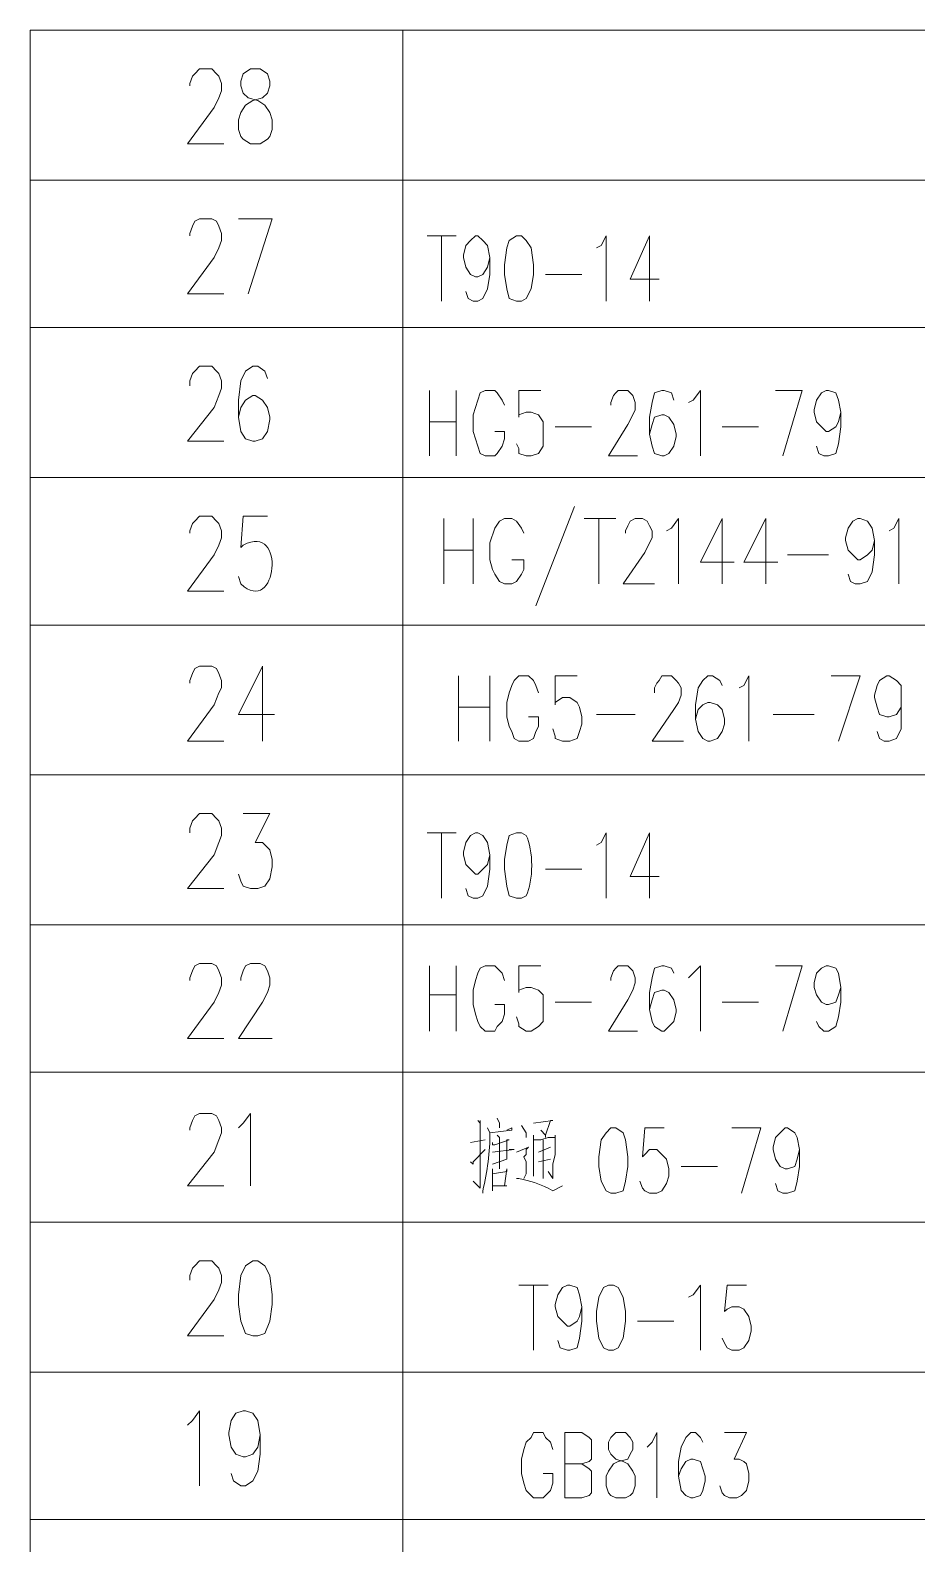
# Model space of a CAD drawing. Header units: millimetres. Extents: x 0 to 819, y 0 to 1152.
# Drawn here: x 569.3 to 635.3, y 295.5 to 408.2 of the extents above; entities that cross this region are included whole.
import ezdxf

# ---------------------------------------------------------------- set-up
doc = ezdxf.new("R2010")
doc.units = ezdxf.units.MM
doc.layers.add('1', color=7, linetype='Continuous')

msp = doc.modelspace()

# ---------------------------------------------------------------- linework, layer by layer
at = {"layer": '1', "color": 0, "lineweight": 18}
for points in [[(569.34, 408.201732), (569.34, 397.041732)], [(569.34, 397.041732), (569.34, 386.061732)], [(569.34, 386.061732), (569.34, 374.901732)], [(569.34, 374.901732), (569.34, 363.921732)], [(569.34, 363.921732), (569.34, 352.761732)], [(569.34, 352.761732), (569.34, 341.601732)], [(569.34, 341.601732), (569.34, 330.621732)], [(569.34, 330.621732), (569.34, 319.461732)], [(569.34, 319.461732), (569.34, 308.301732)], [(569.34, 308.301732), (569.34, 297.321732)], [(569.34, 297.321732), (569.34, 286.161732)]]:
    msp.add_lwpolyline(points, dxfattribs=at)
at = {"layer": '1', "color": 0, "lineweight": 9}
for points in [[(819.18, 408.201732), (569.34, 408.201732)], [(597.06, 397.041732), (597.06, 408.201732)], [(581.22, 404.061732), (581.22, 404.241732), (581.4, 404.781732), (581.58, 404.961732), (581.94, 405.321732), (582.84, 405.321732), (583.2, 404.961732), (583.38, 404.781732), (583.56, 404.241732), (583.56, 403.701732), (583.38, 403.161732), (583.02, 402.441732), (581.04, 399.741732), (583.74, 399.741732)], [(585.72, 405.321732), (585.18, 404.961732), (585, 404.421732), (585, 404.061732), (585.18, 403.521732), (585.54, 403.161732), (586.26, 402.981732), (586.8, 402.621732), (587.16, 402.081732), (587.34, 401.541732), (587.34, 400.821732), (587.16, 400.281732), (586.98, 400.101732), (586.44, 399.741732), (585.72, 399.741732), (585.18, 400.101732), (585, 400.281732), (584.82, 400.821732), (584.82, 401.541732), (585, 402.081732), (585.36, 402.621732), (585.9, 402.981732), (586.62, 403.161732), (586.98, 403.521732), (587.16, 404.061732), (587.16, 404.421732), (586.98, 404.961732), (586.44, 405.321732), (585.72, 405.321732)], [(819.18, 397.041732), (569.34, 397.041732)], [(819.18, 397.041732), (569.34, 397.041732)], [(597.06, 386.061732), (597.06, 397.041732)], [(581.22, 392.901732), (581.22, 393.081732), (581.4, 393.621732), (581.58, 393.981732), (581.94, 394.161732), (582.84, 394.161732), (583.2, 393.981732), (583.38, 393.621732), (583.56, 393.081732), (583.56, 392.541732), (583.38, 392.001732), (583.02, 391.281732), (581.04, 388.581732), (583.74, 388.581732)], [(584.82, 394.161732), (587.34, 394.161732), (585.54, 388.581732)], [(598.86, 392.901732), (601.02, 392.901732)], [(599.94, 392.901732), (599.94, 388.041732)], [(603.54, 391.281732), (603.36, 390.561732), (603, 390.021732), (602.64, 389.841732), (602.46, 389.841732), (602.1, 390.021732), (601.74, 390.561732), (601.56, 391.281732), (601.56, 391.461732), (601.74, 392.181732), (602.1, 392.541732), (602.46, 392.901732), (602.64, 392.901732), (603, 392.541732), (603.36, 392.181732), (603.54, 391.281732), (603.54, 390.021732), (603.36, 388.941732), (603, 388.221732), (602.64, 388.041732), (602.28, 388.041732), (601.92, 388.221732), (601.74, 388.761732)], [(605.52, 392.901732), (604.98, 392.541732), (604.8, 392.001732), (604.62, 390.741732), (604.62, 390.021732), (604.8, 388.941732), (604.98, 388.221732), (605.52, 388.041732), (605.88, 388.041732), (606.24, 388.221732), (606.6, 388.941732), (606.78, 390.021732), (606.78, 390.741732), (606.6, 392.001732), (606.24, 392.541732), (605.88, 392.901732), (605.52, 392.901732)], [(611.46, 392.001732), (611.82, 392.181732), (612.18, 392.901732), (612.18, 388.041732)], [(615.42, 392.901732), (613.98, 389.661732), (616.14, 389.661732)], [(615.42, 392.901732), (615.42, 388.041732)], [(607.68, 390.021732), (610.38, 390.021732)], [(819.18, 386.061732), (569.34, 386.061732)], [(819.18, 386.061732), (569.34, 386.061732)], [(597.06, 374.901732), (597.06, 386.061732)], [(581.22, 381.741732), (581.22, 382.101732), (581.4, 382.641732), (581.58, 382.821732), (581.94, 383.181732), (582.84, 383.181732), (583.2, 382.821732), (583.38, 382.641732), (583.56, 382.101732), (583.56, 381.561732), (583.38, 381.021732), (583.02, 380.121732), (581.04, 377.601732), (583.74, 377.601732)], [(586.98, 382.281732), (586.8, 382.821732), (586.26, 383.181732), (585.9, 383.181732), (585.36, 382.821732), (585, 382.101732), (584.82, 380.661732), (584.82, 379.401732), (585, 378.321732), (585.36, 377.781732), (585.9, 377.601732), (586.08, 377.601732), (586.62, 377.781732), (586.98, 378.321732), (587.16, 379.221732), (587.16, 379.401732), (586.98, 380.121732), (586.62, 380.661732), (586.08, 381.021732), (585.9, 381.021732), (585.36, 380.661732), (585, 380.121732), (584.82, 379.401732)], [(599.04, 376.521732), (599.04, 381.381732)], [(601.02, 381.381732), (601.02, 376.521732)], [(604.62, 380.301732), (604.44, 380.661732), (604.08, 381.201732), (603.9, 381.381732), (603.18, 381.381732), (602.82, 381.201732), (602.64, 380.661732), (602.28, 379.581732), (602.28, 378.321732), (602.46, 377.781732), (602.64, 377.241732), (602.82, 376.701732), (603.18, 376.521732), (603.9, 376.521732), (604.08, 376.701732), (604.44, 377.241732), (604.62, 377.781732), (604.62, 378.321732), (603.9, 378.321732)], [(607.32, 381.381732), (605.7, 381.381732), (605.7, 379.401732), (605.7, 379.581732), (606.24, 379.761732), (606.6, 379.761732), (607.14, 379.581732), (607.5, 379.041732), (607.5, 378.321732), (607.5, 377.961732), (607.5, 377.241732), (607.14, 376.701732), (606.6, 376.521732), (606.24, 376.521732), (605.7, 376.701732), (605.7, 377.061732), (605.52, 377.421732)], [(612.54, 380.301732), (612.54, 380.481732), (612.72, 381.021732), (612.9, 381.201732), (613.08, 381.381732), (613.8, 381.381732), (613.98, 381.201732), (614.16, 381.021732), (614.34, 380.481732), (614.34, 379.941732), (614.16, 379.581732), (613.8, 378.861732), (612.36, 376.521732), (614.52, 376.521732)], [(617.22, 380.661732), (617.04, 381.201732), (616.5, 381.381732), (616.32, 381.381732), (615.78, 381.201732), (615.6, 380.481732), (615.42, 379.401732), (615.42, 378.141732), (615.6, 377.241732), (615.78, 376.701732), (616.32, 376.521732), (616.5, 376.521732), (616.86, 376.701732), (617.22, 377.241732), (617.4, 377.961732), (617.4, 378.141732), (617.22, 378.861732), (616.86, 379.401732), (616.5, 379.581732), (616.32, 379.581732), (615.78, 379.401732), (615.6, 378.861732), (615.42, 378.141732)], [(618.3, 380.481732), (618.66, 380.661732), (619.2, 381.381732), (619.2, 376.521732)], [(624.78, 381.381732), (626.76, 381.381732), (625.32, 376.521732)], [(629.64, 379.761732), (629.46, 379.041732), (629.28, 378.681732), (628.74, 378.321732), (628.56, 378.321732), (628.2, 378.681732), (627.84, 379.041732), (627.66, 379.761732), (627.66, 379.941732), (627.84, 380.661732), (628.2, 381.201732), (628.56, 381.381732), (628.74, 381.381732), (629.28, 381.201732), (629.46, 380.661732), (629.64, 379.761732), (629.64, 378.681732), (629.46, 377.421732), (629.28, 376.701732), (628.74, 376.521732), (628.38, 376.521732), (628.02, 376.701732), (627.84, 377.241732)], [(599.04, 379.041732), (601.02, 379.041732)], [(608.4, 378.681732), (611.1, 378.681732)], [(620.82, 378.681732), (623.52, 378.681732)], [(819.18, 374.901732), (569.34, 374.901732)], [(819.18, 374.901732), (569.34, 374.901732)], [(597.06, 363.921732), (597.06, 374.901732)], [(581.22, 370.761732), (581.22, 370.941732), (581.4, 371.481732), (581.58, 371.661732), (581.94, 372.021732), (582.84, 372.021732), (583.2, 371.661732), (583.38, 371.481732), (583.56, 370.941732), (583.56, 370.401732), (583.38, 369.861732), (583.02, 369.141732), (581.04, 366.441732), (583.74, 366.441732)], [(609.84, 372.741732), (606.96, 365.361732)], [(600.12, 366.981732), (600.12, 371.841732)], [(602.28, 371.841732), (602.28, 366.981732)], [(606.06, 370.761732), (605.88, 371.121732), (605.52, 371.661732), (605.16, 371.841732), (604.62, 371.841732), (604.26, 371.661732), (603.9, 371.121732), (603.54, 370.041732), (603.54, 368.781732), (603.72, 368.061732), (603.9, 367.701732), (604.26, 367.161732), (604.62, 366.981732), (605.16, 366.981732), (605.52, 367.161732), (605.88, 367.701732), (606.06, 368.061732), (606.06, 368.781732), (605.16, 368.781732)], [(610.56, 371.841732), (612.9, 371.841732)], [(611.64, 371.841732), (611.64, 366.981732)], [(613.62, 370.761732), (613.62, 370.941732), (613.8, 371.301732), (613.98, 371.661732), (614.34, 371.841732), (614.88, 371.841732), (615.24, 371.661732), (615.42, 371.301732), (615.6, 370.941732), (615.6, 370.401732), (615.42, 370.041732), (615.06, 369.321732), (613.44, 366.981732), (615.78, 366.981732)], [(616.68, 370.941732), (617.04, 371.121732), (617.58, 371.841732), (617.58, 366.981732)], [(620.82, 371.841732), (619.2, 368.601732), (621.72, 368.601732)], [(620.82, 371.841732), (620.82, 366.981732)], [(624.06, 371.841732), (622.44, 368.601732), (624.96, 368.601732)], [(624.06, 371.841732), (624.06, 366.981732)], [(632.16, 370.221732), (631.98, 369.501732), (631.62, 369.141732), (631.08, 368.781732), (630.9, 368.781732), (630.54, 369.141732), (630.18, 369.501732), (630, 370.221732), (630, 370.401732), (630.18, 371.121732), (630.54, 371.661732), (630.9, 371.841732), (631.08, 371.841732), (631.62, 371.661732), (631.98, 371.121732), (632.16, 370.221732), (632.16, 369.141732), (631.98, 367.881732), (631.62, 367.161732), (631.08, 366.981732), (630.72, 366.981732), (630.36, 367.161732), (630.18, 367.701732)], [(633.24, 370.941732), (633.6, 371.121732), (633.96, 371.841732), (633.96, 366.981732)], [(600.12, 369.501732), (602.28, 369.501732)], [(625.68, 369.141732), (628.74, 369.141732)], [(819.18, 363.921732), (569.34, 363.921732)], [(819.18, 363.921732), (569.34, 363.921732)], [(597.06, 352.761732), (597.06, 363.921732)], [(581.22, 359.601732), (581.22, 359.781732), (581.4, 360.321732), (581.58, 360.681732), (581.94, 360.861732), (582.84, 360.861732), (583.2, 360.681732), (583.38, 360.321732), (583.56, 359.781732), (583.56, 359.241732), (583.38, 358.881732), (583.02, 357.981732), (581.04, 355.281732), (583.74, 355.281732)], [(586.62, 360.861732), (584.82, 357.261732), (587.52, 357.261732)], [(586.62, 360.861732), (586.62, 355.281732)], [(601.2, 355.281732), (601.2, 360.141732)], [(603.54, 360.141732), (603.54, 355.281732)], [(607.14, 358.881732), (606.96, 359.421732), (606.78, 359.781732), (606.42, 360.141732), (605.7, 360.141732), (605.34, 359.781732), (605.16, 359.421732), (604.98, 358.881732), (604.8, 358.161732), (604.8, 357.081732), (604.98, 356.361732), (605.16, 356.001732), (605.34, 355.461732), (605.7, 355.281732), (606.42, 355.281732), (606.78, 355.461732), (606.96, 356.001732), (607.14, 356.361732), (607.14, 357.081732), (606.42, 357.081732)], [(610.02, 360.141732), (608.4, 360.141732), (608.4, 357.981732), (608.4, 358.161732), (608.94, 358.521732), (609.48, 358.521732), (610.02, 358.161732), (610.2, 357.801732), (610.38, 357.081732), (610.38, 356.541732), (610.2, 356.001732), (610.02, 355.461732), (609.48, 355.281732), (608.94, 355.281732), (608.4, 355.461732), (608.4, 355.641732), (608.22, 356.181732)], [(615.78, 358.881732), (615.78, 359.241732), (615.96, 359.601732), (616.14, 359.781732), (616.32, 360.141732), (617.04, 360.141732), (617.4, 359.781732), (617.58, 359.601732), (617.76, 359.241732), (617.76, 358.701732), (617.58, 358.161732), (617.22, 357.621732), (615.6, 355.281732), (617.94, 355.281732)], [(620.82, 359.421732), (620.64, 359.781732), (620.1, 360.141732), (619.74, 360.141732), (619.38, 359.781732), (619.02, 359.241732), (618.84, 357.981732), (618.84, 356.901732), (619.02, 356.001732), (619.38, 355.461732), (619.74, 355.281732), (619.92, 355.281732), (620.46, 355.461732), (620.82, 356.001732), (621, 356.541732), (621, 356.901732), (620.82, 357.621732), (620.46, 357.981732), (619.92, 358.161732), (619.74, 358.161732), (619.38, 357.981732), (619.02, 357.621732), (618.84, 356.901732)], [(622.08, 359.241732), (622.44, 359.421732), (622.8, 360.141732), (622.8, 355.281732)], [(628.92, 360.141732), (631.08, 360.141732), (629.46, 355.281732)], [(634.14, 358.521732), (634.14, 357.801732), (633.78, 357.261732), (633.24, 357.081732), (633.06, 357.081732), (632.52, 357.261732), (632.34, 357.801732), (632.16, 358.521732), (632.16, 358.701732), (632.34, 359.421732), (632.52, 359.781732), (633.06, 360.141732), (633.24, 360.141732), (633.78, 359.781732), (634.14, 359.421732), (634.14, 358.521732), (634.14, 357.261732), (634.14, 356.181732), (633.78, 355.461732), (633.24, 355.281732), (632.88, 355.281732), (632.52, 355.461732), (632.34, 356.001732)], [(601.2, 357.801732), (603.54, 357.801732)], [(611.46, 357.261732), (614.34, 357.261732)], [(624.6, 357.261732), (627.66, 357.261732)], [(819.18, 352.761732), (569.34, 352.761732)], [(819.18, 352.761732), (569.34, 352.761732)], [(597.06, 341.601732), (597.06, 352.761732)], [(581.22, 348.441732), (581.22, 348.801732), (581.4, 349.341732), (581.58, 349.521732), (581.94, 349.881732), (582.84, 349.881732), (583.2, 349.521732), (583.38, 349.341732), (583.56, 348.801732), (583.56, 348.261732), (583.38, 347.721732), (583.02, 346.821732), (581.04, 344.301732), (583.74, 344.301732)], [(585.18, 349.881732), (587.16, 349.881732), (586.08, 347.721732), (586.62, 347.721732), (586.98, 347.361732), (587.16, 347.181732), (587.34, 346.461732), (587.34, 345.921732), (587.16, 345.021732), (586.8, 344.481732), (586.26, 344.301732), (585.72, 344.301732), (585.18, 344.481732), (585, 344.841732), (584.82, 345.381732)], [(598.86, 348.441732), (601.02, 348.441732)], [(599.94, 348.441732), (599.94, 343.581732)], [(603.54, 346.821732), (603.36, 346.101732), (603, 345.741732), (602.64, 345.381732), (602.46, 345.381732), (602.1, 345.741732), (601.74, 346.101732), (601.56, 346.821732), (601.56, 347.001732), (601.74, 347.721732), (602.1, 348.261732), (602.46, 348.441732), (602.64, 348.441732), (603, 348.261732), (603.36, 347.721732), (603.54, 346.821732), (603.54, 345.741732), (603.36, 344.481732), (603, 343.761732), (602.64, 343.581732), (602.28, 343.581732), (601.92, 343.761732), (601.74, 344.301732)], [(611.46, 347.541732), (611.82, 347.721732), (612.18, 348.441732), (612.18, 343.581732)], [(615.42, 348.441732), (613.98, 345.201732), (616.14, 345.201732)], [(615.42, 348.441732), (615.42, 343.581732)], [(607.68, 345.741732), (610.38, 345.741732)], [(819.18, 341.601732), (569.34, 341.601732)], [(819.18, 341.601732), (569.34, 341.601732)], [(597.06, 330.621732), (597.06, 341.601732)], [(581.22, 337.461732), (581.22, 337.641732), (581.4, 338.181732), (581.58, 338.541732), (581.94, 338.721732), (582.84, 338.721732), (583.2, 338.541732), (583.38, 338.181732), (583.56, 337.641732), (583.56, 337.101732), (583.38, 336.561732), (583.02, 335.841732), (581.04, 333.141732), (583.74, 333.141732)], [(585, 337.461732), (585, 337.641732), (585.18, 338.181732), (585.36, 338.541732), (585.72, 338.721732), (586.44, 338.721732), (586.8, 338.541732), (586.98, 338.181732), (587.16, 337.641732), (587.16, 337.101732), (586.98, 336.561732), (586.62, 335.841732), (584.82, 333.141732), (587.34, 333.141732)], [(599.04, 333.681732), (599.04, 338.541732)], [(601.02, 338.541732), (601.02, 333.681732)], [(604.62, 337.461732), (604.44, 338.001732), (604.08, 338.361732), (603.9, 338.541732), (603.18, 338.541732), (602.82, 338.361732), (602.64, 338.001732), (602.46, 337.461732), (602.28, 336.741732), (602.28, 335.661732), (602.46, 334.941732), (602.64, 334.401732), (602.82, 334.041732), (603.18, 333.681732), (603.9, 333.681732), (604.08, 334.041732), (604.44, 334.401732), (604.62, 334.941732), (604.62, 335.661732), (603.9, 335.661732)], [(607.32, 338.541732), (605.7, 338.541732), (605.7, 336.561732), (605.7, 336.741732), (606.24, 336.921732), (606.6, 336.921732), (607.14, 336.741732), (607.5, 336.381732), (607.5, 335.661732), (607.5, 335.121732), (607.5, 334.401732), (607.14, 334.041732), (606.6, 333.681732), (606.24, 333.681732), (605.7, 334.041732), (605.7, 334.221732), (605.52, 334.761732)], [(612.54, 337.461732), (612.54, 337.641732), (612.72, 338.181732), (612.9, 338.361732), (613.08, 338.541732), (613.8, 338.541732), (613.98, 338.361732), (614.16, 338.181732), (614.34, 337.641732), (614.34, 337.281732), (614.16, 336.741732), (613.8, 336.021732), (612.36, 333.681732), (614.52, 333.681732)], [(617.22, 338.001732), (617.04, 338.361732), (616.5, 338.541732), (616.32, 338.541732), (615.78, 338.361732), (615.6, 337.641732), (615.42, 336.561732), (615.42, 335.301732), (615.6, 334.401732), (615.78, 334.041732), (616.32, 333.681732), (616.5, 333.681732), (616.86, 334.041732), (617.22, 334.401732), (617.4, 335.121732), (617.4, 335.301732), (617.22, 336.021732), (616.86, 336.561732), (616.5, 336.741732), (616.32, 336.741732), (615.78, 336.561732), (615.6, 336.021732), (615.42, 335.301732)], [(618.3, 337.641732), (618.66, 338.001732), (619.2, 338.541732), (619.2, 333.681732)], [(624.78, 338.541732), (626.76, 338.541732), (625.32, 333.681732)], [(629.64, 336.921732), (629.46, 336.381732), (629.28, 335.841732), (628.74, 335.661732), (628.56, 335.661732), (628.2, 335.841732), (627.84, 336.381732), (627.66, 336.921732), (627.66, 337.281732), (627.84, 338.001732), (628.2, 338.361732), (628.56, 338.541732), (628.74, 338.541732), (629.28, 338.361732), (629.46, 338.001732), (629.64, 336.921732), (629.64, 335.841732), (629.46, 334.761732), (629.28, 334.041732), (628.74, 333.681732), (628.38, 333.681732), (628.02, 334.041732), (627.84, 334.401732)], [(599.04, 336.381732), (601.02, 336.381732)], [(608.4, 335.841732), (611.1, 335.841732)], [(620.82, 335.841732), (623.52, 335.841732)], [(819.18, 330.621732), (569.34, 330.621732)], [(819.18, 330.621732), (569.34, 330.621732)], [(597.06, 319.461732), (597.06, 330.621732)], [(581.22, 326.301732), (581.22, 326.481732), (581.4, 327.021732), (581.58, 327.381732), (581.94, 327.561732), (582.84, 327.561732), (583.2, 327.381732), (583.38, 327.021732), (583.56, 326.481732), (583.56, 326.121732), (583.38, 325.581732), (583.02, 324.681732), (581.04, 322.161732), (583.74, 322.161732)], [(584.82, 326.481732), (585.18, 326.841732), (585.72, 327.561732), (585.72, 322.161732)], [(602.64, 327.021732), (602.64, 327.021732), (602.82, 326.841732), (602.82, 327.021732), (602.82, 321.981732), (602.28, 322.521732)], [(604.08, 327.201732), (604.26, 326.841732), (604.26, 326.481732)], [(606.78, 326.841732), (608.22, 327.021732), (608.04, 327.021732), (607.68, 325.941732), (607.32, 326.301732), (607.68, 325.941732), (607.68, 325.761732)], [(603.54, 326.121732), (605.16, 326.301732), (605.16, 326.481732), (604.8, 326.301732)], [(604.08, 325.941732), (604.26, 325.761732), (604.26, 323.421732)], [(605.88, 326.661732), (606.24, 326.121732), (606.24, 325.761732)], [(606.78, 325.941732), (606.78, 325.581732), (606.78, 322.881732), (606.78, 323.241732), (606.78, 323.601732)], [(606.78, 325.581732), (607.32, 325.581732), (607.86, 325.761732), (608.4, 325.761732), (608.4, 325.941732), (608.4, 324.501732), (608.22, 323.781732), (608.22, 323.061732), (608.22, 322.701732), (607.86, 323.241732)], [(612.54, 326.481732), (612.18, 326.121732), (611.82, 325.581732), (611.64, 324.321732), (611.64, 323.601732), (611.82, 322.521732), (612.18, 321.801732), (612.54, 321.621732), (612.9, 321.621732), (613.44, 321.801732), (613.62, 322.521732), (613.8, 323.601732), (613.8, 324.321732), (613.62, 325.581732), (613.44, 326.121732), (612.9, 326.481732), (612.54, 326.481732)], [(616.5, 326.481732), (615.06, 326.481732), (614.88, 324.321732), (615.06, 324.501732), (615.42, 324.861732), (615.96, 324.861732), (616.32, 324.501732), (616.68, 324.141732), (616.86, 323.421732), (616.86, 322.881732), (616.68, 322.341732), (616.32, 321.801732), (615.96, 321.621732), (615.42, 321.621732), (615.06, 321.801732), (614.88, 321.981732), (614.7, 322.521732)], [(621.54, 326.481732), (623.7, 326.481732), (622.26, 321.621732)], [(626.58, 324.861732), (626.4, 324.141732), (626.22, 323.601732), (625.68, 323.421732), (625.5, 323.421732), (625.14, 323.601732), (624.78, 324.141732), (624.6, 324.861732), (624.6, 325.041732), (624.78, 325.761732), (625.14, 326.121732), (625.5, 326.481732), (625.68, 326.481732), (626.22, 326.121732), (626.4, 325.761732), (626.58, 324.861732), (626.58, 323.601732), (626.4, 322.521732), (626.22, 321.801732), (625.68, 321.621732), (625.32, 321.621732), (624.96, 321.801732), (624.78, 322.341732)], [(602.1, 325.401732), (603.18, 325.581732)], [(602.1, 323.961732), (602.28, 323.781732), (602.28, 323.961732), (603.18, 324.861732)], [(603.72, 325.401732), (603.72, 325.221732), (603.9, 325.221732), (604.98, 325.581732), (604.8, 325.581732), (604.8, 325.401732), (604.8, 324.141732), (604.8, 324.141732), (603.72, 323.781732)], [(603.72, 324.681732), (605.34, 324.861732), (605.16, 324.861732), (604.98, 324.861732)], [(605.52, 324.681732), (606.42, 325.041732), (606.42, 325.041732), (606.24, 324.861732), (606.24, 324.501732), (606.06, 324.321732), (606.24, 323.961732), (606.24, 323.781732), (606.24, 323.421732), (606.24, 323.061732), (606.06, 322.701732)], [(607.14, 324.681732), (608.04, 325.041732)], [(607.5, 325.581732), (607.5, 322.701732), (607.5, 323.061732), (607.5, 323.601732)], [(603.72, 323.421732), (603.72, 323.061732), (603.72, 321.801732), (603.72, 321.981732), (603.72, 322.161732), (604.8, 322.161732), (604.62, 322.161732), (604.8, 323.421732), (604.8, 323.421732), (604.8, 323.241732), (603.72, 323.061732)], [(607.14, 323.961732), (608.04, 324.141732)], [(617.76, 323.601732), (620.46, 323.601732)], [(819.18, 319.461732), (569.34, 319.461732)], [(819.18, 319.461732), (569.34, 319.461732)], [(597.06, 308.301732), (597.06, 319.461732)], [(581.22, 315.141732), (581.22, 315.501732), (581.4, 316.041732), (581.58, 316.221732), (581.94, 316.581732), (582.84, 316.581732), (583.2, 316.221732), (583.38, 316.041732), (583.56, 315.501732), (583.56, 314.961732), (583.38, 314.421732), (583.02, 313.701732), (581.04, 311.001732), (583.74, 311.001732)], [(585.9, 316.581732), (585.36, 316.221732), (585, 315.501732), (584.82, 314.061732), (584.82, 313.341732), (585, 312.081732), (585.36, 311.181732), (585.9, 311.001732), (586.26, 311.001732), (586.8, 311.181732), (587.16, 312.081732), (587.34, 313.341732), (587.34, 314.061732), (587.16, 315.501732), (586.8, 316.221732), (586.26, 316.581732), (585.9, 316.581732)], [(605.7, 314.781732), (607.86, 314.781732)], [(606.78, 314.781732), (606.78, 309.921732)], [(610.38, 313.161732), (610.2, 312.441732), (610.02, 312.081732), (609.48, 311.721732), (609.3, 311.721732), (608.94, 312.081732), (608.58, 312.441732), (608.4, 313.161732), (608.4, 313.341732), (608.58, 314.061732), (608.94, 314.601732), (609.3, 314.781732), (609.48, 314.781732), (610.02, 314.601732), (610.2, 314.061732), (610.38, 313.161732), (610.38, 312.081732), (610.2, 310.821732), (610.02, 310.101732), (609.48, 309.921732), (609.3, 309.921732), (608.76, 310.101732), (608.58, 310.641732)], [(612.36, 314.781732), (612, 314.601732), (611.64, 313.881732), (611.46, 312.801732), (611.46, 312.081732), (611.64, 310.821732), (612, 310.101732), (612.36, 309.921732), (612.72, 309.921732), (613.08, 310.101732), (613.44, 310.821732), (613.62, 312.081732), (613.62, 312.801732), (613.44, 313.881732), (613.08, 314.601732), (612.72, 314.781732), (612.36, 314.781732)], [(618.3, 313.881732), (618.66, 314.061732), (619.2, 314.781732), (619.2, 309.921732)], [(622.62, 314.781732), (621.18, 314.781732), (621, 312.801732), (621.18, 312.981732), (621.54, 313.161732), (622.08, 313.161732), (622.44, 312.981732), (622.8, 312.441732), (622.98, 311.721732), (622.98, 311.361732), (622.8, 310.641732), (622.44, 310.101732), (622.08, 309.921732), (621.54, 309.921732), (621.18, 310.101732), (621, 310.461732), (620.82, 310.821732)], [(614.52, 312.081732), (617.22, 312.081732)], [(819.18, 308.301732), (569.34, 308.301732)], [(819.18, 308.301732), (569.34, 308.301732)], [(597.06, 297.321732), (597.06, 308.301732)], [(581.04, 304.341732), (581.4, 304.701732), (581.94, 305.421732), (581.94, 299.841732)], [(586.44, 303.621732), (586.26, 302.721732), (585.9, 302.181732), (585.36, 302.001732), (585.18, 302.001732), (584.64, 302.181732), (584.28, 302.721732), (584.1, 303.621732), (584.1, 303.801732), (584.28, 304.701732), (584.64, 305.241732), (585.18, 305.421732), (585.36, 305.421732), (585.9, 305.241732), (586.26, 304.701732), (586.44, 303.621732), (586.44, 302.181732), (586.26, 300.921732), (585.9, 300.201732), (585.36, 299.841732), (585, 299.841732), (584.46, 300.201732), (584.28, 300.741732)], [(608.22, 302.541732), (608.04, 303.081732), (607.68, 303.441732), (607.5, 303.801732), (606.78, 303.801732), (606.6, 303.441732), (606.24, 303.081732), (606.06, 302.541732), (605.88, 301.821732), (605.88, 300.741732), (606.06, 300.021732), (606.24, 299.481732), (606.6, 299.121732), (606.78, 298.941732), (607.5, 298.941732), (607.68, 299.121732), (608.04, 299.481732), (608.22, 300.021732), (608.22, 300.741732), (607.5, 300.741732)], [(609.12, 298.941732), (609.12, 303.801732), (610.38, 303.801732), (610.92, 303.441732), (611.1, 303.261732), (611.1, 302.721732), (611.1, 302.361732), (611.1, 301.821732), (610.92, 301.641732), (610.38, 301.461732), (609.12, 301.461732)], [(612.9, 303.801732), (612.54, 303.441732), (612.36, 303.081732), (612.36, 302.541732), (612.54, 302.181732), (612.9, 301.821732), (613.44, 301.641732), (613.8, 301.461732), (614.16, 300.921732), (614.34, 300.561732), (614.34, 299.841732), (614.16, 299.301732), (613.98, 299.121732), (613.62, 298.941732), (612.9, 298.941732), (612.54, 299.121732), (612.36, 299.301732), (612.18, 299.841732), (612.18, 300.561732), (612.36, 300.921732), (612.72, 301.461732), (613.08, 301.641732), (613.8, 301.821732), (613.98, 302.181732), (614.16, 302.541732), (614.16, 303.081732), (613.98, 303.441732), (613.62, 303.801732), (612.9, 303.801732)], [(615.24, 302.721732), (615.6, 303.081732), (615.96, 303.801732), (615.96, 298.941732)], [(619.38, 303.081732), (619.2, 303.441732), (618.84, 303.801732), (618.48, 303.801732), (618.12, 303.441732), (617.76, 302.721732), (617.58, 301.641732), (617.58, 300.561732), (617.76, 299.481732), (618.12, 299.121732), (618.48, 298.941732), (618.66, 298.941732), (619.2, 299.121732), (619.38, 299.481732), (619.56, 300.201732), (619.56, 300.561732), (619.38, 301.101732), (619.2, 301.641732), (618.66, 301.821732), (618.48, 301.821732), (618.12, 301.641732), (617.76, 301.101732), (617.58, 300.561732)], [(621, 303.801732), (622.62, 303.801732), (621.72, 301.821732), (622.08, 301.821732), (622.44, 301.641732), (622.62, 301.461732), (622.8, 300.741732), (622.8, 300.201732), (622.62, 299.481732), (622.26, 299.121732), (621.9, 298.941732), (621.36, 298.941732), (621, 299.121732), (620.82, 299.301732), (620.64, 299.841732)], [(610.38, 301.461732), (610.92, 301.101732), (611.1, 300.921732), (611.1, 300.561732), (611.1, 299.841732), (611.1, 299.301732), (610.92, 299.121732), (610.38, 298.941732), (609.12, 298.941732)], [(819.18, 297.321732), (569.34, 297.321732)], [(819.18, 297.321732), (569.34, 297.321732)], [(597.06, 286.161732), (597.06, 297.321732)]]:
    msp.add_lwpolyline(points, dxfattribs=at)
for points, knots in [([(586.98, 372.021732), (586.98, 372.021732), (585.18, 372.021732), (585.18, 372.021732), (585.18, 372.021732), (585, 369.681732), (585, 369.681732), (585, 369.681732), (585.18, 369.861732), (585.18, 369.861732), (588.42, 371.661732), (587.7, 364.461732), (585, 366.981732), (585, 366.981732), (584.82, 367.521732), (584.82, 367.521732)], [0, 0, 0, 0, 1, 1, 1, 2, 2, 2, 3, 3, 3, 4, 4, 4, 5, 5, 5, 5]), ([(605.52, 348.441732), (605.52, 348.441732), (604.98, 348.261732), (604.98, 348.261732), (604.98, 348.261732), (604.8, 347.541732), (604.8, 347.541732), (604.8, 347.541732), (604.62, 346.461732), (604.62, 346.461732), (604.62, 346.461732), (604.62, 345.741732), (604.62, 345.741732), (604.62, 345.741732), (604.8, 344.481732), (604.8, 344.481732), (604.8, 344.481732), (604.98, 343.761732), (604.98, 343.761732), (604.98, 343.761732), (605.52, 343.581732), (605.52, 343.581732), (605.52, 343.581732), (605.88, 343.581732), (605.88, 343.581732), (605.88, 343.581732), (606.24, 343.761732), (606.24, 343.761732), (606.78, 344.841732), (606.78, 347.181732), (606.24, 348.261732), (606.24, 348.261732), (605.88, 348.441732), (605.88, 348.441732), (605.88, 348.441732), (605.52, 348.441732), (605.52, 348.441732)], [0, 0, 0, 0, 1, 1, 1, 2, 2, 2, 3, 3, 3, 4, 4, 4, 5, 5, 5, 6, 6, 6, 7, 7, 7, 8, 8, 8, 9, 9, 9, 10, 10, 10, 11, 11, 11, 12, 12, 12, 12]), ([(603.36, 326.481732), (603.36, 326.481732), (603.54, 326.121732), (603.54, 326.121732), (603.54, 324.681732), (603.36, 323.241732), (603, 321.801732), (603, 321.801732), (603, 321.621732), (603, 321.621732)], [0, 0, 0, 0, 1, 1, 1, 2, 2, 2, 3, 3, 3, 3]), ([(605.52, 322.701732), (605.52, 322.701732), (605.7, 322.701732), (605.7, 322.701732), (606.6, 322.521732), (607.14, 322.341732), (607.86, 321.981732), (607.86, 321.981732), (608.22, 321.801732), (608.22, 321.801732), (608.22, 321.801732), (608.94, 322.161732), (608.94, 322.161732), (608.94, 322.161732), (608.22, 321.801732), (608.22, 321.801732), (608.22, 321.801732), (607.86, 321.981732), (607.86, 321.981732)], [0, 0, 0, 0, 1, 1, 1, 2, 2, 2, 3, 3, 3, 4, 4, 4, 5, 5, 5, 6, 6, 6, 6])]:
    msp.add_open_spline(points, degree=3, knots=knots, dxfattribs=at)

doc.saveas('drawing.dxf')
